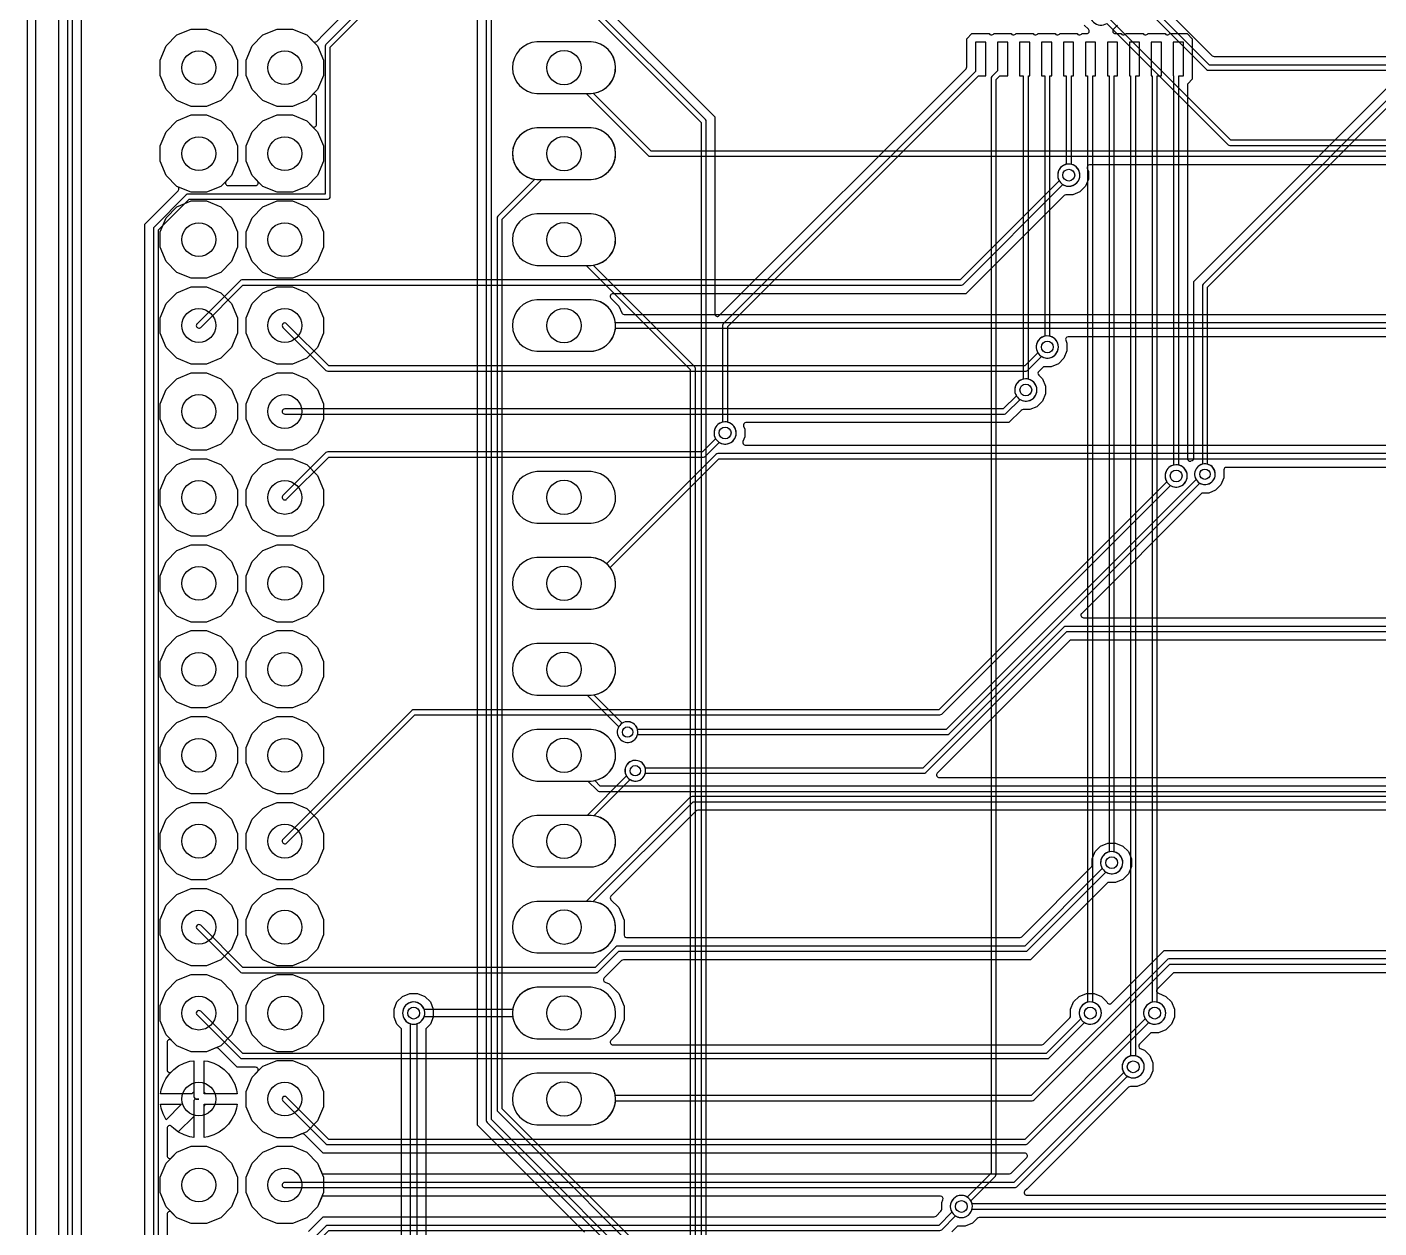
# Model space of a CAD drawing. Header units: millimetres. Extents: x 0 to 174, y 0 to 90.
# Drawn here: x 0 to 39.97, y 35.56 to 71.05 of the extents above; entities that cross this region are included whole.
import ezdxf

# ---------------------------------------------------------------- set-up
doc = ezdxf.new("R2010")
doc.units = ezdxf.units.MM

msp = doc.modelspace()

# ---------------------------------------------------------------- linework, layer by layer
at = {"layer": '16_copper'}
for points in [[(118.11, 89.586), (5.08, 89.586, 0.014023), (5.076, 89.586), (4.544, 89.556, 0.042102), (4.531, 89.554), (3.494, 89.318, 0.056162), (3.478, 89.312), (2.52, 88.85, 0.056156), (2.505, 88.841), (1.674, 88.178, 0.056159), (1.662, 88.166), (0.999, 87.335, 0.056156), (0.99, 87.32), (0.528, 86.362, 0.056162), (0.522, 86.346), (0.286, 85.309, 0.042102), (0.284, 85.296), (0.254, 84.764, 0.014023), (0.254, 84.76), (0.254, 5.08, 0.014023)], [(3.886, 29.877), (3.886, 65.056), (4.794, 65.964), (8.89, 65.964, 0.414214), (8.966, 66.04), (8.966, 70.453), (15.221, 76.708), (16.674, 76.708, 0.95208), (16.674, 78.232), (15.076, 78.232, 0.912653), (15.012, 76.714), (8.836, 70.539, 0.198912), (8.814, 70.485), (8.814, 66.116), (4.763, 66.116, 0.198912), (4.709, 66.094), (3.756, 65.141, 0.198912), (3.734, 65.088), (3.734, 29.845, 0.198912)], [(3.48, 29.708), (3.48, 65.224), (4.468, 66.212, 0.144304), (4.488, 66.25), (4.489, 66.26, 0.294705), (4.433, 66.341), (4.111, 66.663), (3.937, 67.083), (3.937, 67.537), (4.111, 67.957), (4.433, 68.279), (4.853, 68.453), (5.307, 68.453), (5.727, 68.279), (6.049, 67.957), (6.223, 67.537), (6.223, 67.083), (6.049, 66.663), (5.887, 66.5, 0.668179), (5.941, 66.37), (6.759, 66.37, 0.668179), (6.813, 66.5), (6.651, 66.663), (6.477, 67.083), (6.477, 67.537), (6.651, 67.957), (6.973, 68.279), (7.393, 68.453), (7.847, 68.453), (8.267, 68.279), (8.43, 68.117, 0.668179), (8.56, 68.171), (8.56, 68.989, 0.668179), (8.43, 69.043), (8.267, 68.881), (7.847, 68.707), (7.393, 68.707), (6.973, 68.881), (6.651, 69.203), (6.477, 69.623), (6.477, 70.077), (6.651, 70.497), (6.973, 70.819), (7.393, 70.993), (7.847, 70.993), (8.267, 70.819), (8.458, 70.628, 0.414214), (8.566, 70.628), (8.776, 70.838), (8.776, 70.838), (14.488, 76.55, 0.414214)], [(62.359, 72.06), (33.366, 72.06, 0.668179), (33.312, 71.93), (35.039, 70.203, 0.198912), (35.093, 70.18), (62.359, 70.18, 0.303351)], [(59.373, 67.386), (18.447, 67.386), (16.738, 69.094, 0.912653), (16.674, 70.612), (15.076, 70.612, 0.95208), (15.076, 69.088), (16.529, 69.088), (18.361, 67.256, 0.198912), (18.415, 67.234), (59.341, 67.234)], [(59.204, 66.98), (31.415, 66.98, 0.534506), (31.344, 66.874), (31.379, 66.791), (31.379, 66.559), (31.29, 66.346), (31.127, 66.182), (30.913, 66.094), (30.715, 66.094, 0.198912), (30.661, 66.071), (27.975, 63.386), (27.759, 63.17), (17.318, 63.17, 0.668179), (17.264, 63.04), (17.498, 62.806), (17.58, 62.607, 0.303351), (17.651, 62.56), (62.049, 62.56)], [(61.913, 62.306), (17.395, 62.306, 0.371144), (16.674, 62.992), (15.076, 62.992, 0.95208), (15.076, 61.468), (16.674, 61.468, 0.371144), (17.395, 62.154), (61.881, 62.154)], [(61.744, 61.9), (30.78, 61.9, 0.534506), (30.709, 61.794), (30.744, 61.711), (30.744, 61.479), (30.655, 61.266), (30.492, 61.102), (30.278, 61.014), (30.08, 61.014, 0.198912), (30.026, 60.991), (29.908, 60.874, 0.414214), (29.908, 60.766), (30.02, 60.654), (30.109, 60.441), (30.109, 60.209), (30.02, 59.996), (29.857, 59.832), (29.643, 59.744), (29.445, 59.744, 0.198912), (29.391, 59.721), (29.029, 59.36), (21.255, 59.36, 0.534506), (21.184, 59.254), (21.219, 59.171), (21.219, 58.939), (21.163, 58.805, 0.534506), (21.234, 58.699), (62.743, 58.699)], [(64.967, 58.445), (20.422, 58.445, 0.198912), (20.368, 58.423), (17.133, 55.189, 0.166469), (16.674, 55.372), (15.076, 55.372, 0.95208), (15.076, 53.848), (16.674, 53.848), (16.749, 53.855, 0.574251), (17.238, 55.078), (20.453, 58.293), (64.999, 58.293, 0.198912)], [(62.452, 53.34), (30.709, 53.34, 0.198912), (30.655, 53.318), (26.486, 49.149), (18.279, 49.149), (18.266, 49.19), (18.244, 49.233), (18.216, 49.271), (18.182, 49.305), (18.143, 49.333), (18.1, 49.355), (18.055, 49.37), (18.007, 49.378), (17.959, 49.378), (17.912, 49.37), (17.866, 49.355), (17.823, 49.333), (17.785, 49.305), (17.751, 49.271), (17.723, 49.233), (17.701, 49.19), (17.686, 49.144), (17.678, 49.097), (17.678, 49.049), (17.686, 49.001), (17.701, 48.956), (17.723, 48.913), (17.751, 48.874), (17.785, 48.84), (17.823, 48.812), (17.866, 48.79), (17.912, 48.776), (17.959, 48.768), (18.007, 48.768), (18.055, 48.776, 0.277562), (18.279, 48.997), (26.518, 48.997, 0.198912), (26.571, 49.019), (30.74, 53.188), (62.484, 53.188, 0.198912)], [(112.211, 46.787), (89.871, 46.787), (88.065, 48.593, 0.198912), (88.011, 48.616), (16.948, 48.616), (16.782, 48.782, 0.886597), (16.674, 50.292), (15.076, 50.292, 0.95208), (15.076, 48.768), (16.58, 48.768), (16.863, 48.486, 0.198912), (16.916, 48.463), (87.979, 48.463), (89.786, 46.657, 0.198912), (89.84, 46.634), (112.243, 46.634)], [(87.859, 48.311), (19.66, 48.311, 0.198912), (19.606, 48.288), (16.529, 45.212), (15.076, 45.212, 0.95208), (15.076, 43.688), (16.674, 43.688, 0.912653), (16.738, 45.206), (19.691, 48.158), (87.827, 48.158)], [(62.667, 47.904), (19.828, 47.904, 0.198912), (19.774, 47.882), (17.262, 45.37, 0.414214), (17.262, 45.262), (17.498, 45.026), (17.653, 44.652), (17.653, 44.246, 0.515962), (17.724, 44.145), (29.359, 44.145, 0.198912), (29.413, 44.168), (31.464, 46.218, 0.198912), (31.486, 46.272), (31.486, 46.471), (31.575, 46.684), (31.738, 46.848), (31.952, 46.936), (32.183, 46.936), (32.397, 46.848), (32.56, 46.684), (32.649, 46.471), (32.649, 46.239), (32.56, 46.026), (32.397, 45.862), (32.183, 45.774), (31.985, 45.774, 0.198912), (31.931, 45.751), (29.88, 43.701), (29.664, 43.485), (17.631, 43.485, 0.198912), (17.577, 43.462), (17.062, 42.948, 0.534516), (17.087, 42.823), (17.213, 42.771), (17.498, 42.486), (17.653, 42.112), (17.653, 41.708), (17.498, 41.334), (17.264, 41.1, 0.668179), (17.318, 40.97), (29.994, 40.97), (30.003, 40.971, 0.169977), (30.048, 40.993), (30.829, 41.773, 0.198912), (30.851, 41.827), (30.851, 42.026), (30.94, 42.239), (31.103, 42.403), (31.317, 42.491), (31.548, 42.491), (31.762, 42.403), (31.925, 42.239, 0.601934), (32.056, 42.2), (33.62, 43.764), (62.443, 43.764, 0.534506)], [(67.056, 43.51), (33.757, 43.51, 0.198912), (33.703, 43.488), (29.686, 39.472), (17.393, 39.472, 0.36165), (16.674, 40.132), (15.076, 40.132, 0.95208), (15.076, 38.608), (16.674, 38.608, 0.380698), (17.398, 39.319), (29.718, 39.319, 0.198912), (29.772, 39.342), (33.788, 43.358), (67.024, 43.358)], [(62.493, 43.104), (33.925, 43.104, 0.198912), (33.871, 43.081), (33.411, 42.621, 0.561804), (33.447, 42.494), (33.667, 42.403), (33.83, 42.239), (33.919, 42.026), (33.919, 41.794), (33.83, 41.581), (33.667, 41.417), (33.453, 41.329), (33.255, 41.329, 0.198912), (33.201, 41.306), (32.885, 40.99, 0.534516), (32.91, 40.866), (33.032, 40.815), (33.195, 40.652), (33.284, 40.438), (33.284, 40.207), (33.195, 39.993), (33.032, 39.83), (32.818, 39.741), (32.62, 39.741, 0.198912), (32.566, 39.719), (29.563, 36.716), (29.563, 36.716), (29.502, 36.655, 0.668189), (29.556, 36.525), (56.067, 36.525)], [(8.318, 35.455), (8.753, 35.89), (26.819, 35.89, 0.198912), (26.873, 35.913), (27.019, 36.058, 0.198912), (27.041, 36.112), (27.041, 36.311), (27.076, 36.394, 0.534506), (27.005, 36.5), (8.771, 36.5, 0.303351), (8.701, 36.453), (8.589, 36.183), (8.267, 35.861), (7.847, 35.687), (7.393, 35.687), (6.973, 35.861), (6.651, 36.183), (6.477, 36.603), (6.477, 37.057), (6.651, 37.477), (6.973, 37.799), (7.393, 37.973), (7.847, 37.973), (8.267, 37.799), (8.589, 37.477), (8.701, 37.207, 0.303351), (8.771, 37.16), (29.042, 37.16, 0.198912), (29.096, 37.183), (29.553, 37.64, 0.668179), (29.499, 37.77), (8.753, 37.77), (8.201, 38.322, 0.303353), (8.118, 38.339), (7.847, 38.227), (7.393, 38.227), (6.973, 38.401), (6.651, 38.723), (6.477, 39.143), (6.477, 39.597), (6.651, 40.017), (6.813, 40.18, 0.668179), (6.759, 40.31), (6.213, 40.31), (5.661, 40.862, 0.303353), (5.578, 40.879), (5.307, 40.767), (4.853, 40.767), (4.433, 40.941), (4.27, 41.103, 0.668179), (4.14, 41.049), (4.14, 40.231, 0.668179), (4.27, 40.177), (4.335, 40.242), (4.481, 40.348), (4.641, 40.429), (4.812, 40.485), (4.928, 40.503), (4.928, 39.446, 0.237915), (4.959, 39.385), (4.963, 39.382, -0.108546), (5.004, 39.37), (5.08, 39.37), (5.08, 39.37), (5.004, 39.37, 0.414214), (4.928, 39.294), (4.928, 38.237), (4.812, 38.255), (4.641, 38.311), (4.481, 38.392), (4.335, 38.498), (4.27, 38.563, 0.668179), (4.14, 38.509), (4.14, 37.691, 0.668179), (4.27, 37.637), (4.433, 37.799), (4.853, 37.973), (5.307, 37.973), (5.727, 37.799), (6.049, 37.477), (6.223, 37.057), (6.223, 36.603), (6.049, 36.183), (5.727, 35.861), (5.307, 35.687), (4.853, 35.687), (4.433, 35.861), (4.27, 36.023, 0.668179), (4.14, 35.969), (4.14, 35.151, 0.668179)], [(56.204, 36.271), (27.941, 36.271, 0.980952), (27.301, 36.131), (27.312, 36.09, 0.055893), (27.343, 36.024), (26.956, 35.636), (8.89, 35.636, 0.198912), (8.836, 35.614), (8.401, 35.179), (6.731, 35.179), (6.731, 33.401), (8.509, 33.401), (8.509, 35.071), (8.922, 35.484), (26.988, 35.484, 0.198912), (27.041, 35.506), (27.451, 35.916, 0.510035), (27.941, 36.119), (56.236, 36.119, 0.198912)], [(56.372, 35.865), (28.146, 35.865, 0.198912), (28.092, 35.842), (27.952, 35.702), (27.738, 35.614), (27.54, 35.614, 0.198912), (27.486, 35.591), (27.34, 35.446)]]:
    msp.add_lwpolyline(points, format="xyb", dxfattribs=at)
for points in [[(65.009, 69.095, 0.906347), (64.934, 70.612), (63.336, 70.612, 0.371144), (62.615, 69.926), (34.957, 69.926), (31.712, 73.171, 0.980951), (31.16, 73.525), (31.138, 73.488, 0.752162), (31.604, 73.063), (34.871, 69.796, 0.198912), (34.925, 69.774), (62.615, 69.774, 0.371144), (63.336, 69.088), (64.934, 69.088)], [(65.009, 66.555, 0.906347), (64.934, 68.072), (63.336, 68.072, 0.249867), (62.72, 67.704), (35.592, 67.704), (32.029, 71.266, 0.980951), (31.477, 71.62), (31.456, 71.583, 0.752162), (31.921, 71.158), (35.506, 67.574, 0.198912), (35.56, 67.551), (62.65, 67.551, 0.496631), (63.336, 66.548), (64.934, 66.548)], [(16.749, 66.555, 0.906347), (16.674, 68.072), (15.076, 68.072, 0.95208), (15.076, 66.548), (16.674, 66.548)], [(5.097, 62.156, 0.14139), (5.134, 62.176), (6.382, 63.424), (27.623, 63.424, 0.198912), (27.676, 63.446), (30.626, 66.396, 0.980951), (30.98, 66.948), (30.943, 66.969, 0.752162), (30.518, 66.504), (27.591, 63.576), (6.35, 63.576, 0.198912), (6.296, 63.554), (5.026, 62.284), (5.013, 62.266), (5.006, 62.246), (5.004, 62.224), (5.009, 62.203), (5.019, 62.184), (5.035, 62.169), (5.054, 62.158), (5.075, 62.154)], [(16.749, 64.015, 0.906347), (16.674, 65.532), (15.076, 65.532, 0.95208), (15.076, 64.008), (16.674, 64.008)], [(29.536, 60.885, 0.169977), (29.581, 60.906), (29.991, 61.316, 0.980951), (30.345, 61.868), (30.308, 61.889, 0.752162), (29.883, 61.424), (29.496, 61.036), (8.922, 61.036), (7.674, 62.284, 1), (7.566, 62.176), (8.836, 60.906, 0.198912), (8.89, 60.884), (29.527, 60.884)], [(28.901, 59.615, 0.169977), (28.946, 59.636), (29.356, 60.046, 0.980951), (29.71, 60.598), (29.673, 60.619, 0.752162), (29.248, 60.154), (28.861, 59.766), (7.62, 59.766, 0.871067), (7.599, 59.617), (7.62, 59.614), (28.893, 59.614)], [(7.637, 57.076, 0.14139), (7.674, 57.096), (8.922, 58.344), (20.003, 58.344, 0.198912), (20.056, 58.366), (20.466, 58.776, 0.980951), (20.82, 59.328), (20.783, 59.349, 0.752162), (20.358, 58.884), (19.971, 58.496), (8.89, 58.496, 0.198912), (8.836, 58.474), (7.566, 57.204), (7.553, 57.186), (7.546, 57.166), (7.544, 57.144), (7.549, 57.123), (7.559, 57.104), (7.575, 57.089), (7.594, 57.078), (7.615, 57.074)], [(7.637, 46.916, 0.14139), (7.674, 46.936), (11.462, 50.724), (26.988, 50.724, 0.198912), (27.041, 50.746), (33.801, 57.506, 0.980951), (34.155, 58.058), (34.118, 58.079, 0.752162), (33.693, 57.614), (26.956, 50.876), (11.43, 50.876, 0.198912), (11.376, 50.854), (7.566, 47.044), (7.553, 47.026), (7.546, 47.006), (7.544, 46.984), (7.549, 46.963), (7.559, 46.944), (7.575, 46.929), (7.594, 46.918), (7.615, 46.914)], [(17.826, 49.919, 0.277562), (18.05, 50.14), (27.203, 50.14, 0.198912), (27.257, 50.162), (34.668, 57.573, 0.991751), (34.983, 58.096), (34.94, 58.118, 0.720235), (34.56, 57.681), (27.172, 50.292), (18.05, 50.292), (18.037, 50.333), (18.015, 50.376), (17.987, 50.414), (17.953, 50.448), (17.914, 50.476), (17.872, 50.498), (17.826, 50.513), (17.779, 50.521), (17.731, 50.521), (17.683, 50.513), (17.638, 50.498), (17.595, 50.476), (17.556, 50.448), (17.522, 50.414), (17.494, 50.376), (17.472, 50.333), (17.457, 50.287), (17.45, 50.24), (17.45, 50.192), (17.457, 50.144), (17.472, 50.099), (17.494, 50.056), (17.522, 50.017), (17.556, 49.983), (17.595, 49.955), (17.638, 49.933), (17.683, 49.919), (17.731, 49.911), (17.779, 49.911)], [(62.324, 53.595, 0.169977), (62.37, 53.616), (64.757, 56.004, 0.668179), (64.703, 56.134), (63.171, 56.134), (62.797, 56.289), (62.512, 56.574), (62.357, 56.948), (62.357, 57.352), (62.512, 57.726), (62.695, 57.909, 0.668179), (62.641, 58.039), (35.458, 58.039, 0.413119), (35.382, 57.962), (35.382, 57.725), (35.297, 57.519), (35.14, 57.362), (34.935, 57.277), (34.763, 57.277, 0.198912), (34.709, 57.255), (31.179, 53.724, 0.668179), (31.233, 53.594), (62.316, 53.594)], [(16.749, 56.395, 0.906347), (16.674, 57.912), (15.076, 57.912, 0.95208), (15.076, 56.388), (16.674, 56.388)], [(16.749, 51.315, 0.906347), (16.674, 52.832), (15.076, 52.832, 0.95208), (15.076, 51.308), (16.674, 51.308)], [(62.442, 48.871, 0.494252), (62.503, 48.975), (62.357, 49.328), (62.357, 49.732), (62.512, 50.106), (62.72, 50.314, 0.668179), (62.667, 50.444), (61.448, 50.444), (61.217, 50.675), (61.217, 50.675), (59.791, 52.101, 0.198912), (59.737, 52.124), (59.574, 52.124), (59.361, 52.212), (59.197, 52.376), (59.109, 52.589), (59.109, 52.821, 0.569546), (59.041, 52.934), (30.877, 52.934, 0.198912), (30.823, 52.911), (26.911, 49, 0.668179), (26.965, 48.87), (62.433, 48.87)], [(16.749, 46.235, 0.906347), (16.674, 47.752), (15.076, 47.752, 0.95208), (15.076, 46.228), (16.674, 46.228)], [(16.836, 43.105, 0.169977), (16.881, 43.126), (17.494, 43.739), (29.527, 43.739, 0.198912), (29.581, 43.761), (31.896, 46.076, 0.980951), (32.25, 46.628), (32.213, 46.649, 0.752162), (31.788, 46.184), (29.496, 43.891), (17.463, 43.891, 0.198912), (17.409, 43.869), (16.796, 43.256), (6.382, 43.256), (5.134, 44.504, 1), (5.026, 44.396), (6.296, 43.126, 0.198912), (6.35, 43.104), (16.828, 43.104)], [(16.749, 41.155, 0.906347), (16.674, 42.672), (15.076, 42.672, 0.36165), (14.357, 42.012), (11.742, 42.012, 0.942334), (11.108, 41.846), (11.119, 41.805, 0.721207), (11.742, 41.808), (14.357, 41.808, 0.36165), (15.076, 41.148), (16.674, 41.148)], [(30.171, 40.565, 0.169977), (30.216, 40.586), (31.261, 41.631, 0.980951), (31.615, 42.183), (31.578, 42.204, 0.752162), (31.153, 41.739), (30.131, 40.716), (6.382, 40.716), (5.134, 41.964, 1), (5.026, 41.856), (6.296, 40.586, 0.198912), (6.35, 40.564), (30.163, 40.564)], [(29.536, 38.025, 0.169977), (29.581, 38.046), (33.166, 41.631, 0.980951), (33.52, 42.183), (33.483, 42.204, 0.752162), (33.058, 41.739), (29.496, 38.176), (8.922, 38.176), (7.674, 39.424, 1), (7.566, 39.316), (8.836, 38.046, 0.198912), (8.89, 38.024), (29.527, 38.024)], [(29.218, 36.755, 0.169977), (29.264, 36.776), (32.531, 40.043, 0.980951), (32.885, 40.595), (32.848, 40.617, 0.752162), (32.423, 40.151), (29.178, 36.906), (7.62, 36.906, 0.871067), (7.599, 36.757), (7.62, 36.754), (29.21, 36.754)]]:
    msp.add_lwpolyline(points, format="xyb", close=True, dxfattribs=at)
for points in [[(4.853, 68.707), (4.433, 68.881), (4.111, 69.203), (3.937, 69.623), (3.937, 70.077), (4.111, 70.497), (4.433, 70.819), (4.853, 70.993), (5.307, 70.993), (5.727, 70.819), (6.049, 70.497), (6.223, 70.077), (6.223, 69.623), (6.049, 69.203), (5.727, 68.881), (5.307, 68.707)], [(5.232, 39.522), (5.232, 40.503), (5.348, 40.485), (5.519, 40.429), (5.679, 40.348), (5.825, 40.242), (5.952, 40.115), (6.058, 39.969), (6.139, 39.809), (6.195, 39.638), (6.213, 39.522)], [(5.232, 39.218), (6.213, 39.218), (6.195, 39.102), (6.139, 38.931), (6.058, 38.771), (5.952, 38.625), (5.825, 38.498), (5.679, 38.392), (5.519, 38.311), (5.348, 38.255), (5.232, 38.237)]]:
    msp.add_lwpolyline(points, close=True, dxfattribs=at)
at = {"layer": '1_copper'}
for points in [[(118.11, 89.586), (5.08, 89.586, 0.014023), (5.076, 89.586), (4.544, 89.556, 0.042102), (4.531, 89.554), (3.494, 89.318, 0.056162), (3.478, 89.312), (2.52, 88.85, 0.056156), (2.505, 88.841), (1.674, 88.178, 0.056159), (1.662, 88.166), (0.999, 87.335, 0.056156), (0.99, 87.32), (0.528, 86.362, 0.056162), (0.522, 86.346), (0.286, 85.309, 0.042102), (0.284, 85.296), (0.254, 84.764, 0.014023), (0.254, 84.76), (0.254, 5.08, 0.014023)], [(1.346, 15.316), (1.346, 80.613), (8.922, 88.189), (17.069, 88.189), (17.069, 87.88, 0.371144), (16.383, 87.159), (16.383, 85.561, 0.95208), (17.907, 85.561), (17.907, 87.159, 0.371144), (17.221, 87.88), (17.221, 88.265, 0.414214), (17.145, 88.341), (8.89, 88.341, 0.198912), (8.836, 88.319), (1.216, 80.699, 0.198912), (1.194, 80.645), (1.194, 15.24, 0.414214)], [(1.6, 80.477), (1.6, 26.572, 0.668179)], [(19.104, 33.391), (13.729, 38.767), (13.729, 72.676), (15.221, 74.168), (16.674, 74.168, 0.95208), (16.674, 75.692), (15.076, 75.692, 0.912653), (15.012, 74.174), (13.599, 72.761, 0.198912), (13.576, 72.708), (13.576, 38.735, 0.198912), (13.599, 38.681), (18.974, 33.306)], [(40.059, 14.024), (20.079, 34.004), (20.079, 68.263, 0.198912), (20.056, 68.316), (16.738, 71.634, 0.912653), (16.674, 73.152), (15.076, 73.152, 0.95208), (15.076, 71.628), (16.529, 71.628), (19.926, 68.231), (19.926, 33.973, 0.198912), (19.949, 33.919), (39.929, 13.938), (39.929, 11.176, 0.198912), (39.951, 11.122), (40.196, 10.877)], [(17.262, 71.47), (20.333, 68.399), (20.333, 62.576, 0.668189), (20.463, 62.522), (20.523, 62.583), (20.523, 62.583), (27.761, 69.821, 0.198912), (27.784, 69.875), (27.784, 70.708), (27.932, 70.856), (28.448, 70.856, 0.405587), (28.552, 70.83), (28.557, 70.834, 0.083885), (28.582, 70.856), (29.098, 70.856, 0.405587), (29.202, 70.83), (29.207, 70.834, 0.083885), (29.232, 70.856), (29.748, 70.856, 0.405587), (29.852, 70.83), (29.857, 70.834, 0.083885), (29.882, 70.856), (30.398, 70.856, 0.405587), (30.502, 70.83), (30.507, 70.834, 0.083885), (30.532, 70.856), (31.048, 70.856, 0.405587), (31.152, 70.83), (31.157, 70.834, 0.083885), (31.182, 70.856), (31.325, 70.856, 0.668179), (31.379, 70.987), (31.257, 71.108)], [(32.243, 71.108), (32.121, 70.987, 0.668179), (32.175, 70.856), (32.348, 70.856, 0.405587), (32.452, 70.83), (32.457, 70.834, 0.083885), (32.482, 70.856), (32.998, 70.856, 0.405587), (33.102, 70.83), (33.107, 70.834, 0.083885), (33.132, 70.856), (33.648, 70.856, 0.405587), (33.752, 70.83), (33.757, 70.834, 0.083885), (33.782, 70.856), (34.298, 70.856), (34.446, 70.708), (34.446, 69.507), (34.325, 69.385, 0.198912), (34.303, 69.331), (34.303, 58.309, 0.516214), (34.405, 58.225), (34.41, 58.227, 0.433707), (34.493, 58.327), (34.493, 63.535), (41.938, 70.98, 0.198912)], [(42.215, 70.898), (34.77, 63.452, 0.198912), (34.747, 63.398), (34.747, 58.132), (34.706, 58.118), (34.664, 58.096), (34.625, 58.068), (34.591, 58.034), (34.563, 57.996), (34.541, 57.953), (34.526, 57.907), (34.519, 57.86), (34.519, 57.812), (34.526, 57.764), (34.541, 57.719), (34.563, 57.676), (34.591, 57.637), (34.625, 57.603), (34.664, 57.575), (34.706, 57.553), (34.752, 57.539), (34.799, 57.531), (34.847, 57.531), (34.895, 57.539, 0.781641), (34.9, 58.132), (34.9, 63.367), (42.345, 70.812, 0.198912)], [(19.421, 33.709), (14.046, 39.084), (14.046, 65.373), (15.221, 66.548), (16.674, 66.548, 0.95208), (16.674, 68.072), (15.076, 68.072, 0.912653), (15.012, 66.554), (13.916, 65.459, 0.198912), (13.894, 65.405), (13.894, 39.053, 0.198912), (13.916, 38.999), (19.291, 33.623)], [(19.761, 33.369), (19.761, 60.96, 0.198912), (19.739, 61.014), (16.738, 64.014, 0.912653), (16.674, 65.532), (15.076, 65.532, 0.95208), (15.076, 64.008), (16.529, 64.008), (19.609, 60.928), (19.609, 33.337, 0.198912)], [(11.074, 33.518), (11.074, 41.412, 0.198912), (11.052, 41.466), (10.937, 41.581), (10.849, 41.794), (10.849, 42.026), (10.937, 42.239), (11.101, 42.403), (11.314, 42.491), (11.546, 42.491), (11.759, 42.403), (11.923, 42.239), (12.011, 42.026), (12.011, 41.794), (11.923, 41.581), (11.808, 41.466, 0.198912), (11.786, 41.412), (11.786, 33.518, 0.198912)], [(11.532, 33.332), (11.532, 41.598, 0.942334), (11.366, 42.232), (11.325, 42.221, 0.721207), (11.328, 41.598), (11.328, 33.332)]]:
    msp.add_lwpolyline(points, format="xyb", dxfattribs=at)
for points in [[(0.94, 15.103), (0.94, 80.782)], [(16.484, 35.436), (13.322, 38.598), (13.322, 72.844)]]:
    msp.add_lwpolyline(points, dxfattribs=at)
for points in [[(4.853, 68.707), (4.433, 68.881), (4.111, 69.203), (3.937, 69.623), (3.937, 70.077), (4.111, 70.497), (4.433, 70.819), (4.853, 70.993), (5.307, 70.993), (5.727, 70.819), (6.049, 70.497), (6.223, 70.077), (6.223, 69.623), (6.049, 69.203), (5.727, 68.881), (5.307, 68.707)], [(7.393, 68.707), (6.973, 68.881), (6.651, 69.203), (6.477, 69.623), (6.477, 70.077), (6.651, 70.497), (6.973, 70.819), (7.393, 70.993), (7.847, 70.993), (8.267, 70.819), (8.589, 70.497), (8.763, 70.077), (8.763, 69.623), (8.589, 69.203), (8.267, 68.881), (7.847, 68.707)], [(4.853, 66.167), (4.433, 66.341), (4.111, 66.663), (3.937, 67.083), (3.937, 67.537), (4.111, 67.957), (4.433, 68.279), (4.853, 68.453), (5.307, 68.453), (5.727, 68.279), (6.049, 67.957), (6.223, 67.537), (6.223, 67.083), (6.049, 66.663), (5.727, 66.341), (5.307, 66.167)], [(7.393, 66.167), (6.973, 66.341), (6.651, 66.663), (6.477, 67.083), (6.477, 67.537), (6.651, 67.957), (6.973, 68.279), (7.393, 68.453), (7.847, 68.453), (8.267, 68.279), (8.589, 67.957), (8.763, 67.537), (8.763, 67.083), (8.589, 66.663), (8.267, 66.341), (7.847, 66.167)], [(4.853, 63.627), (4.433, 63.801), (4.111, 64.123), (3.937, 64.543), (3.937, 64.997), (4.111, 65.417), (4.433, 65.739), (4.853, 65.913), (5.307, 65.913), (5.727, 65.739), (6.049, 65.417), (6.223, 64.997), (6.223, 64.543), (6.049, 64.123), (5.727, 63.801), (5.307, 63.627)], [(7.393, 63.627), (6.973, 63.801), (6.651, 64.123), (6.477, 64.543), (6.477, 64.997), (6.651, 65.417), (6.973, 65.739), (7.393, 65.913), (7.847, 65.913), (8.267, 65.739), (8.589, 65.417), (8.763, 64.997), (8.763, 64.543), (8.589, 64.123), (8.267, 63.801), (7.847, 63.627)], [(4.853, 61.087), (4.433, 61.261), (4.111, 61.583), (3.937, 62.003), (3.937, 62.457), (4.111, 62.877), (4.433, 63.199), (4.853, 63.373), (5.307, 63.373), (5.727, 63.199), (6.049, 62.877), (6.223, 62.457), (6.223, 62.003), (6.049, 61.583), (5.727, 61.261), (5.307, 61.087)], [(7.393, 61.087), (6.973, 61.261), (6.651, 61.583), (6.477, 62.003), (6.477, 62.457), (6.651, 62.877), (6.973, 63.199), (7.393, 63.373), (7.847, 63.373), (8.267, 63.199), (8.589, 62.877), (8.763, 62.457), (8.763, 62.003), (8.589, 61.583), (8.267, 61.261), (7.847, 61.087)], [(4.853, 58.547), (4.433, 58.721), (4.111, 59.043), (3.937, 59.463), (3.937, 59.917), (4.111, 60.337), (4.433, 60.659), (4.853, 60.833), (5.307, 60.833), (5.727, 60.659), (6.049, 60.337), (6.223, 59.917), (6.223, 59.463), (6.049, 59.043), (5.727, 58.721), (5.307, 58.547)], [(7.393, 58.547), (6.973, 58.721), (6.651, 59.043), (6.477, 59.463), (6.477, 59.917), (6.651, 60.337), (6.973, 60.659), (7.393, 60.833), (7.847, 60.833), (8.267, 60.659), (8.589, 60.337), (8.763, 59.917), (8.763, 59.463), (8.589, 59.043), (8.267, 58.721), (7.847, 58.547)], [(4.853, 56.007), (4.433, 56.181), (4.111, 56.503), (3.937, 56.923), (3.937, 57.377), (4.111, 57.797), (4.433, 58.119), (4.853, 58.293), (5.307, 58.293), (5.727, 58.119), (6.049, 57.797), (6.223, 57.377), (6.223, 56.923), (6.049, 56.503), (5.727, 56.181), (5.307, 56.007)], [(7.393, 56.007), (6.973, 56.181), (6.651, 56.503), (6.477, 56.923), (6.477, 57.377), (6.651, 57.797), (6.973, 58.119), (7.393, 58.293), (7.847, 58.293), (8.267, 58.119), (8.589, 57.797), (8.763, 57.377), (8.763, 56.923), (8.589, 56.503), (8.267, 56.181), (7.847, 56.007)], [(4.853, 53.467), (4.433, 53.641), (4.111, 53.963), (3.937, 54.383), (3.937, 54.837), (4.111, 55.257), (4.433, 55.579), (4.853, 55.753), (5.307, 55.753), (5.727, 55.579), (6.049, 55.257), (6.223, 54.837), (6.223, 54.383), (6.049, 53.963), (5.727, 53.641), (5.307, 53.467)], [(7.393, 53.467), (6.973, 53.641), (6.651, 53.963), (6.477, 54.383), (6.477, 54.837), (6.651, 55.257), (6.973, 55.579), (7.393, 55.753), (7.847, 55.753), (8.267, 55.579), (8.589, 55.257), (8.763, 54.837), (8.763, 54.383), (8.589, 53.963), (8.267, 53.641), (7.847, 53.467)], [(4.853, 50.927), (4.433, 51.101), (4.111, 51.423), (3.937, 51.843), (3.937, 52.297), (4.111, 52.717), (4.433, 53.039), (4.853, 53.213), (5.307, 53.213), (5.727, 53.039), (6.049, 52.717), (6.223, 52.297), (6.223, 51.843), (6.049, 51.423), (5.727, 51.101), (5.307, 50.927)], [(7.393, 50.927), (6.973, 51.101), (6.651, 51.423), (6.477, 51.843), (6.477, 52.297), (6.651, 52.717), (6.973, 53.039), (7.393, 53.213), (7.847, 53.213), (8.267, 53.039), (8.589, 52.717), (8.763, 52.297), (8.763, 51.843), (8.589, 51.423), (8.267, 51.101), (7.847, 50.927)], [(4.853, 48.387), (4.433, 48.561), (4.111, 48.883), (3.937, 49.303), (3.937, 49.757), (4.111, 50.177), (4.433, 50.499), (4.853, 50.673), (5.307, 50.673), (5.727, 50.499), (6.049, 50.177), (6.223, 49.757), (6.223, 49.303), (6.049, 48.883), (5.727, 48.561), (5.307, 48.387)], [(7.393, 48.387), (6.973, 48.561), (6.651, 48.883), (6.477, 49.303), (6.477, 49.757), (6.651, 50.177), (6.973, 50.499), (7.393, 50.673), (7.847, 50.673), (8.267, 50.499), (8.589, 50.177), (8.763, 49.757), (8.763, 49.303), (8.589, 48.883), (8.267, 48.561), (7.847, 48.387)], [(4.853, 45.847), (4.433, 46.021), (4.111, 46.343), (3.937, 46.763), (3.937, 47.217), (4.111, 47.637), (4.433, 47.959), (4.853, 48.133), (5.307, 48.133), (5.727, 47.959), (6.049, 47.637), (6.223, 47.217), (6.223, 46.763), (6.049, 46.343), (5.727, 46.021), (5.307, 45.847)], [(7.393, 45.847), (6.973, 46.021), (6.651, 46.343), (6.477, 46.763), (6.477, 47.217), (6.651, 47.637), (6.973, 47.959), (7.393, 48.133), (7.847, 48.133), (8.267, 47.959), (8.589, 47.637), (8.763, 47.217), (8.763, 46.763), (8.589, 46.343), (8.267, 46.021), (7.847, 45.847)], [(4.853, 43.307), (4.433, 43.481), (4.111, 43.803), (3.937, 44.223), (3.937, 44.677), (4.111, 45.097), (4.433, 45.419), (4.853, 45.593), (5.307, 45.593), (5.727, 45.419), (6.049, 45.097), (6.223, 44.677), (6.223, 44.223), (6.049, 43.803), (5.727, 43.481), (5.307, 43.307)], [(7.393, 43.307), (6.973, 43.481), (6.651, 43.803), (6.477, 44.223), (6.477, 44.677), (6.651, 45.097), (6.973, 45.419), (7.393, 45.593), (7.847, 45.593), (8.267, 45.419), (8.589, 45.097), (8.763, 44.677), (8.763, 44.223), (8.589, 43.803), (8.267, 43.481), (7.847, 43.307)], [(4.853, 40.767), (4.433, 40.941), (4.111, 41.263), (3.937, 41.683), (3.937, 42.137), (4.111, 42.557), (4.433, 42.879), (4.853, 43.053), (5.307, 43.053), (5.727, 42.879), (6.049, 42.557), (6.223, 42.137), (6.223, 41.683), (6.049, 41.263), (5.727, 40.941), (5.307, 40.767)], [(7.393, 40.767), (6.973, 40.941), (6.651, 41.263), (6.477, 41.683), (6.477, 42.137), (6.651, 42.557), (6.973, 42.879), (7.393, 43.053), (7.847, 43.053), (8.267, 42.879), (8.589, 42.557), (8.763, 42.137), (8.763, 41.683), (8.589, 41.263), (8.267, 40.941), (7.847, 40.767)], [(3.947, 39.522), (3.965, 39.638), (4.021, 39.809), (4.102, 39.969), (4.208, 40.115), (4.335, 40.242), (4.481, 40.348), (4.641, 40.429), (4.812, 40.485), (4.928, 40.503), (4.928, 39.573), (4.9, 39.55), (4.873, 39.522)], [(7.393, 38.227), (6.973, 38.401), (6.651, 38.723), (6.477, 39.143), (6.477, 39.597), (6.651, 40.017), (6.973, 40.339), (7.393, 40.513), (7.847, 40.513), (8.267, 40.339), (8.589, 40.017), (8.763, 39.597), (8.763, 39.143), (8.589, 38.723), (8.267, 38.401), (7.847, 38.227)], [(4.102, 38.771), (4.021, 38.931), (3.965, 39.102), (3.947, 39.218), (4.568, 39.218), (4.111, 38.76)], [(4.812, 38.255), (4.641, 38.311), (4.481, 38.392), (4.47, 38.401), (4.928, 38.858), (4.928, 38.237)], [(4.853, 35.687), (4.433, 35.861), (4.111, 36.183), (3.937, 36.603), (3.937, 37.057), (4.111, 37.477), (4.433, 37.799), (4.853, 37.973), (5.307, 37.973), (5.727, 37.799), (6.049, 37.477), (6.223, 37.057), (6.223, 36.603), (6.049, 36.183), (5.727, 35.861), (5.307, 35.687)], [(7.393, 35.687), (6.973, 35.861), (6.651, 36.183), (6.477, 36.603), (6.477, 37.057), (6.651, 37.477), (6.973, 37.799), (7.393, 37.973), (7.847, 37.973), (8.267, 37.799), (8.589, 37.477), (8.763, 37.057), (8.763, 36.603), (8.589, 36.183), (8.267, 35.861), (7.847, 35.687)]]:
    msp.add_lwpolyline(points, close=True, dxfattribs=at)
for points in [[(16.749, 69.095, 0.906347), (16.674, 70.612), (15.076, 70.612, 0.95208), (15.076, 69.088), (16.674, 69.088)], [(20.702, 58.733, 0.804713), (20.714, 59.374), (20.714, 62.198), (28.127, 69.612), (28.342, 69.612), (28.342, 70.603), (28.038, 70.603), (28.038, 69.738), (20.584, 62.284, 0.198912), (20.561, 62.23), (20.561, 59.374), (20.532, 59.366), (20.492, 59.349), (20.455, 59.328), (20.421, 59.302), (20.391, 59.271), (20.365, 59.237), (20.343, 59.2), (20.327, 59.16), (20.316, 59.119), (20.31, 59.076), (20.31, 59.034), (20.316, 58.991), (20.327, 58.95), (20.343, 58.91), (20.365, 58.873), (20.391, 58.839), (20.421, 58.808), (20.455, 58.782), (20.492, 58.761), (20.532, 58.744), (20.573, 58.733), (20.616, 58.728), (20.659, 58.728)], [(27.687, 35.873, 0.522212), (27.902, 36.366), (28.629, 37.094, 0.198912), (28.651, 37.148), (28.651, 69.501), (28.762, 69.612), (28.992, 69.612), (28.992, 70.603), (28.688, 70.603), (28.688, 69.753), (28.521, 69.586, 0.198912), (28.499, 69.532), (28.499, 37.179), (27.794, 36.474), (27.768, 36.489), (27.728, 36.506), (27.687, 36.517), (27.644, 36.522), (27.601, 36.522), (27.558, 36.517), (27.517, 36.506), (27.477, 36.489), (27.44, 36.468), (27.406, 36.442), (27.376, 36.411), (27.35, 36.377), (27.328, 36.34), (27.312, 36.3), (27.301, 36.259), (27.295, 36.216), (27.295, 36.174), (27.301, 36.131), (27.312, 36.09), (27.328, 36.05), (27.35, 36.013), (27.376, 35.979), (27.406, 35.948), (27.44, 35.922), (27.477, 35.901), (27.517, 35.884), (27.558, 35.873), (27.601, 35.868), (27.644, 35.868)], [(29.592, 60.003, 0.804713), (29.604, 60.644), (29.604, 69.612), (29.642, 69.612), (29.642, 70.603), (29.338, 70.603), (29.338, 69.612), (29.451, 69.612), (29.451, 60.644), (29.422, 60.636), (29.382, 60.619), (29.345, 60.598), (29.311, 60.572), (29.281, 60.541), (29.255, 60.507), (29.233, 60.47), (29.217, 60.43), (29.206, 60.389), (29.2, 60.346), (29.2, 60.304), (29.206, 60.261), (29.217, 60.22), (29.233, 60.18), (29.255, 60.143), (29.281, 60.109), (29.311, 60.078), (29.345, 60.052), (29.382, 60.031), (29.422, 60.014), (29.463, 60.003), (29.506, 59.998), (29.549, 59.998)], [(30.227, 61.273, 0.804713), (30.239, 61.914), (30.239, 69.612), (30.292, 69.612), (30.292, 70.603), (29.988, 70.603), (29.988, 69.612), (30.086, 69.612), (30.086, 61.914), (30.057, 61.906), (30.017, 61.889), (29.98, 61.868), (29.946, 61.842), (29.916, 61.811), (29.89, 61.777), (29.868, 61.74), (29.852, 61.7), (29.841, 61.659), (29.835, 61.616), (29.835, 61.574), (29.841, 61.531), (29.852, 61.49), (29.868, 61.45), (29.89, 61.413), (29.916, 61.379), (29.946, 61.348), (29.98, 61.322), (30.017, 61.301), (30.057, 61.284), (30.098, 61.273), (30.141, 61.268), (30.184, 61.268)], [(30.862, 66.353, 0.804713), (30.874, 66.994), (30.874, 69.612), (30.942, 69.612), (30.942, 70.603), (30.638, 70.603), (30.638, 69.612), (30.721, 69.612), (30.721, 66.994), (30.692, 66.986), (30.652, 66.969), (30.615, 66.948), (30.581, 66.922), (30.551, 66.891), (30.525, 66.857), (30.503, 66.82), (30.487, 66.78), (30.476, 66.739), (30.47, 66.696), (30.47, 66.654), (30.476, 66.611), (30.487, 66.57), (30.503, 66.53), (30.525, 66.493), (30.551, 66.459), (30.581, 66.428), (30.615, 66.402), (30.652, 66.381), (30.692, 66.364), (30.733, 66.353), (30.776, 66.348), (30.819, 66.348)], [(31.497, 41.588, 0.804713), (31.509, 42.229), (31.509, 69.612), (31.592, 69.612), (31.592, 70.603), (31.288, 70.603), (31.288, 69.612), (31.356, 69.612), (31.356, 42.229), (31.327, 42.221), (31.287, 42.204), (31.25, 42.183), (31.216, 42.157), (31.186, 42.126), (31.16, 42.092), (31.138, 42.055), (31.122, 42.015), (31.111, 41.974), (31.105, 41.931), (31.105, 41.889), (31.111, 41.846), (31.122, 41.805), (31.138, 41.765), (31.16, 41.728), (31.186, 41.694), (31.216, 41.663), (31.25, 41.637), (31.287, 41.616), (31.327, 41.599), (31.368, 41.588), (31.411, 41.583), (31.454, 41.583)], [(32.132, 46.033, 0.804713), (32.144, 46.674), (32.144, 69.612), (32.242, 69.612), (32.242, 70.603), (31.938, 70.603), (31.938, 69.612), (31.991, 69.612), (31.991, 46.674), (31.962, 46.666), (31.922, 46.649), (31.885, 46.628), (31.851, 46.602), (31.821, 46.571), (31.795, 46.537), (31.773, 46.5), (31.757, 46.46), (31.746, 46.419), (31.74, 46.376), (31.74, 46.334), (31.746, 46.291), (31.757, 46.25), (31.773, 46.21), (31.795, 46.173), (31.821, 46.139), (31.851, 46.108), (31.885, 46.082), (31.922, 46.061), (31.962, 46.044), (32.003, 46.033), (32.046, 46.028), (32.089, 46.028)], [(32.767, 40.001, 0.804713), (32.779, 40.641), (32.779, 69.612), (32.892, 69.612), (32.892, 70.603), (32.588, 70.603), (32.588, 69.612), (32.626, 69.612), (32.626, 40.641), (32.597, 40.633), (32.557, 40.617), (32.52, 40.595), (32.486, 40.569), (32.456, 40.539), (32.43, 40.505), (32.408, 40.468), (32.392, 40.428), (32.381, 40.387), (32.375, 40.344), (32.375, 40.301), (32.381, 40.258), (32.392, 40.217), (32.408, 40.177), (32.43, 40.14), (32.456, 40.106), (32.486, 40.076), (32.52, 40.05), (32.557, 40.028), (32.597, 40.012), (32.638, 40.001), (32.681, 39.995), (32.724, 39.995)], [(33.402, 41.588, 0.804713), (33.414, 42.229), (33.414, 69.612), (33.542, 69.612), (33.542, 70.603), (33.238, 70.603), (33.238, 69.612), (33.261, 69.612), (33.261, 42.229), (33.232, 42.221), (33.192, 42.204), (33.155, 42.183), (33.121, 42.157), (33.091, 42.126), (33.065, 42.092), (33.043, 42.055), (33.027, 42.015), (33.016, 41.974), (33.01, 41.931), (33.01, 41.889), (33.016, 41.846), (33.027, 41.805), (33.043, 41.765), (33.065, 41.728), (33.091, 41.694), (33.121, 41.663), (33.155, 41.637), (33.192, 41.616), (33.232, 41.599), (33.273, 41.588), (33.316, 41.583), (33.359, 41.583)], [(34.037, 57.463, 0.804713), (34.049, 58.104), (34.049, 69.612), (34.192, 69.612), (34.192, 70.603), (33.888, 70.603), (33.888, 69.612), (33.896, 69.612), (33.896, 58.104), (33.867, 58.096), (33.827, 58.079), (33.79, 58.058), (33.756, 58.032), (33.726, 58.001), (33.7, 57.967), (33.678, 57.93), (33.662, 57.89), (33.651, 57.849), (33.645, 57.806), (33.645, 57.764), (33.651, 57.721), (33.662, 57.68), (33.678, 57.64), (33.7, 57.603), (33.726, 57.569), (33.756, 57.538), (33.79, 57.512), (33.827, 57.491), (33.867, 57.474), (33.908, 57.463), (33.951, 57.458), (33.994, 57.458)], [(16.749, 61.475, 0.906347), (16.674, 62.992), (15.076, 62.992, 0.95208), (15.076, 61.468), (16.674, 61.468)], [(16.749, 56.395, 0.906347), (16.674, 57.912), (15.076, 57.912, 0.95208), (15.076, 56.388), (16.674, 56.388)], [(16.749, 53.855, 0.906347), (16.674, 55.372), (15.076, 55.372, 0.95208), (15.076, 53.848), (16.674, 53.848)], [(17.826, 49.919, 1), (17.683, 50.513), (17.638, 50.498), (17.599, 50.479), (16.761, 51.318, 0.899329), (16.674, 52.832), (15.076, 52.832, 0.95208), (15.076, 51.308), (16.555, 51.308), (17.492, 50.371), (17.472, 50.333), (17.457, 50.287), (17.45, 50.24), (17.45, 50.192), (17.457, 50.144), (17.472, 50.099), (17.494, 50.056), (17.522, 50.017), (17.556, 49.983), (17.595, 49.955), (17.638, 49.933), (17.683, 49.919), (17.731, 49.911), (17.779, 49.911)], [(16.749, 48.775, 0.906347), (16.674, 50.292), (15.076, 50.292, 0.95208), (15.076, 48.768), (16.674, 48.768)], [(16.749, 46.235, 0.855885), (16.761, 47.742), (17.828, 48.81, 0.991751), (18.143, 49.333), (18.1, 49.355, 0.720235), (17.72, 48.918), (16.555, 47.752), (15.076, 47.752, 0.95208), (15.076, 46.228), (16.674, 46.228)], [(16.749, 43.695, 0.906347), (16.674, 45.212), (15.076, 45.212, 0.95208), (15.076, 43.688), (16.674, 43.688)], [(16.749, 41.155, 0.906347), (16.674, 42.672), (15.076, 42.672, 0.95208), (15.076, 41.148), (16.674, 41.148)], [(5.283, 39.522, 0.070662), (5.232, 39.573), (5.232, 40.503), (5.348, 40.485), (5.519, 40.429), (5.679, 40.348), (5.825, 40.242), (5.952, 40.115), (6.058, 39.969), (6.139, 39.809), (6.195, 39.638), (6.213, 39.522)], [(16.749, 38.615, 0.906347), (16.674, 40.132), (15.076, 40.132, 0.95208), (15.076, 38.608), (16.674, 38.608)], [(5.232, 39.163, 0.072987), (5.283, 39.218), (6.213, 39.218), (6.195, 39.102), (6.139, 38.931), (6.058, 38.771), (5.952, 38.625), (5.825, 38.498), (5.679, 38.392), (5.519, 38.311), (5.348, 38.255), (5.232, 38.237)]]:
    msp.add_lwpolyline(points, format="xyb", close=True, dxfattribs=at)
at = {"layer": 'drills_PTH'}
for centre, radius in [((5.08, 69.85), 0.5), ((7.62, 69.85), 0.5), ((15.875, 69.85), 0.508), ((5.08, 67.31), 0.5), ((7.62, 67.31), 0.5), ((15.875, 67.31), 0.508), ((5.08, 64.77), 0.5), ((7.62, 64.77), 0.5), ((15.875, 64.77), 0.508), ((5.08, 62.23), 0.5), ((7.62, 62.23), 0.5), ((15.875, 62.23), 0.508), ((5.08, 59.69), 0.5), ((7.62, 59.69), 0.5), ((5.08, 57.15), 0.5), ((7.62, 57.15), 0.5), ((15.875, 57.15), 0.508), ((5.08, 54.61), 0.5), ((7.62, 54.61), 0.5), ((15.875, 54.61), 0.508), ((5.08, 52.07), 0.5), ((7.62, 52.07), 0.5), ((15.875, 52.07), 0.508), ((5.08, 49.53), 0.5), ((7.62, 49.53), 0.5), ((15.875, 49.53), 0.508), ((5.08, 46.99), 0.5), ((7.62, 46.99), 0.5), ((15.875, 46.99), 0.508), ((5.08, 44.45), 0.5), ((7.62, 44.45), 0.5), ((15.875, 44.45), 0.508), ((5.08, 41.91), 0.5), ((7.62, 41.91), 0.5), ((15.875, 41.91), 0.508), ((5.08, 39.37), 0.5), ((7.62, 39.37), 0.5), ((15.875, 39.37), 0.508), ((5.08, 36.83), 0.5), ((7.62, 36.83), 0.5)]:
    msp.add_circle(centre, radius, dxfattribs=at)
at = {"layer": 'drills_via_1_16'}
for centre, radius in [((30.798, 66.675), 0.175), ((30.163, 61.595), 0.175), ((29.527, 60.325), 0.175), ((20.637, 59.055), 0.175), ((33.973, 57.785), 0.175), ((34.823, 57.836), 0.152), ((17.755, 50.216), 0.152), ((17.983, 49.073), 0.152), ((32.068, 46.355), 0.175), ((11.43, 41.91), 0.175), ((31.433, 41.91), 0.175), ((33.337, 41.91), 0.175), ((32.703, 40.323), 0.175), ((27.623, 36.195), 0.175)]:
    msp.add_circle(centre, radius, dxfattribs=at)
at = {"layer": 'outline'}
msp.add_lwpolyline([(168.89, 89.84), (5.08, 89.84), (4.637, 89.821), (4.198, 89.763), (3.765, 89.667), (3.343, 89.534), (2.933, 89.364), (2.54, 89.159), (2.166, 88.921), (1.815, 88.652), (1.488, 88.352), (1.188, 88.025), (0.919, 87.674), (0.681, 87.3), (0.476, 86.907), (0.306, 86.497), (0.173, 86.075), (0.077, 85.642), (0.019, 85.203), (0, 84.76), (0, 5.08)], dxfattribs=at)

doc.saveas('drawing.dxf')
